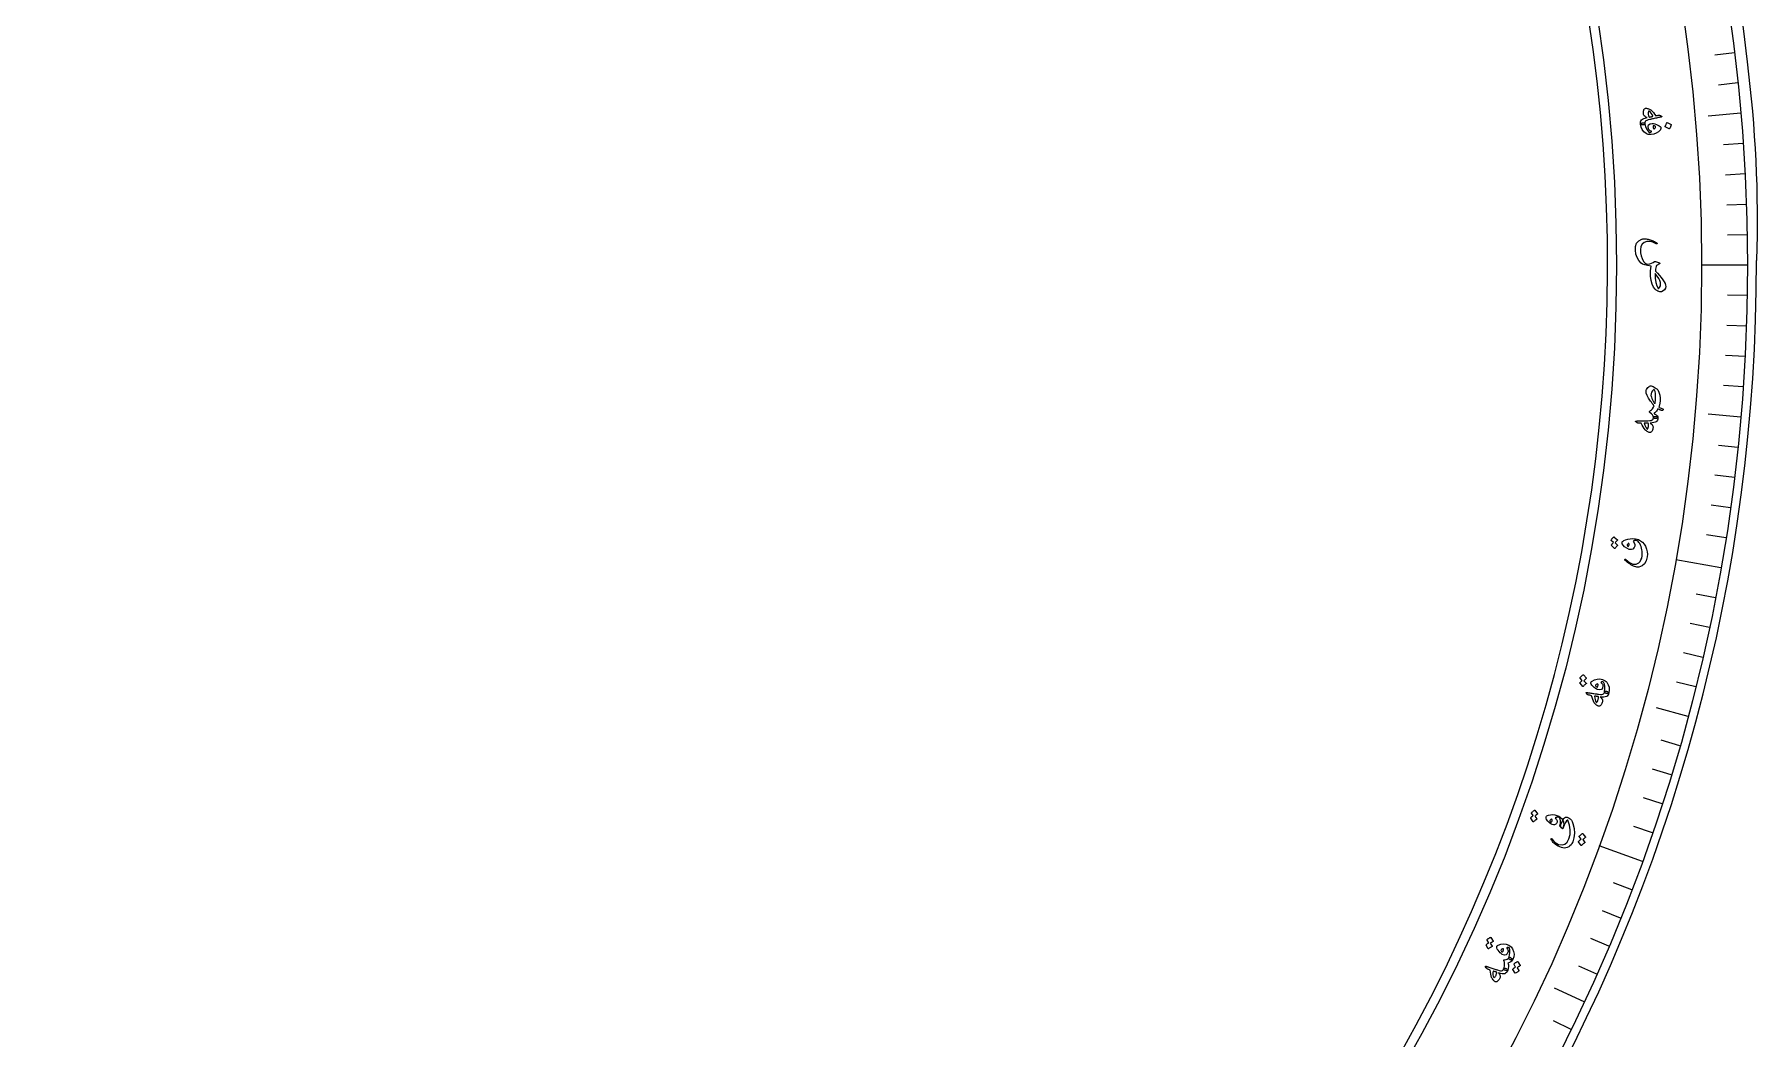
# Model space of a CAD drawing. Header units: millimetres. Extents: x -60 to 60, y -60 to 79.
# Drawn here: x 1 to 60, y -26.5 to 7.9 of the extents above; entities that cross this region are included whole.
import ezdxf

# ---------------------------------------------------------------- set-up
doc = ezdxf.new("R2010")
doc.units = ezdxf.units.MM
for name, color, linetype in [('CUT_INNER', 6, 'Continuous'), ('CUT_OUTER', 1, 'Continuous'), ('ENGRAVE', 7, 'Continuous'), ('ENGRAVE_FINE', 8, 'Continuous'), ('TEXT', 5, 'Continuous')]:
    doc.layers.add(name, color=color, linetype=linetype)

msp = doc.modelspace()

# ---------------------------------------------------------------- linework, layer by layer
at = {"layer": 'CUT_INNER'}
msp.add_arc((0.0002, -0.0002), 54.8999, 92.296788, 23.906489, dxfattribs=at)
at = {"layer": 'CUT_OUTER'}
msp.add_lwpolyline([(60.0202, 0.1705), (60.0173, 0.1684), (59.9995, 0.1565)], dxfattribs=at)
for centre, radius, start, end in [((20.1177, 2.7478), 39.7995, 6.083477, 14.914468), ((16.5353, 1.4823), 43.5047, 358.272065, 7.240819), ((-0.0001, -0.0001), 59.9999, 178.596765, 0.149578)]:
    msp.add_arc(centre, radius, start, end, dxfattribs=at)
at = {"layer": 'ENGRAVE'}
for points in [[(59.4668, 5.2027), (58.3491, 5.1049)], [(59.694, 0), (58.1232, 0)], [(59.4668, -5.2027), (58.3491, -5.1049)], [(58.7871, -10.3658), (57.2402, -10.093)], [(57.66, -15.4499), (56.5762, -15.1595)], [(56.094, -20.4166), (54.6179, -19.8793)], [(54.1011, -25.2278), (53.0843, -24.7536)]]:
    msp.add_lwpolyline(points, dxfattribs=at)
for radius in [59.694, 58.1232, 55.206]:
    msp.add_circle((0, 0), radius, dxfattribs=at)
at = {"layer": 'ENGRAVE_FINE'}
for points in [[(59.249, 7.2749), (58.5809, 7.1928)], [(59.367, 6.2397), (58.6975, 6.1694)], [(59.5486, 4.164), (58.877, 4.1171)], [(59.6122, 3.1241), (58.9399, 3.0889)], [(59.6576, 2.0833), (58.9848, 2.0598)], [(59.6849, 1.0418), (59.0118, 1.0301)], [(59.6849, -1.0418), (59.0118, -1.0301)], [(59.6576, -2.0833), (58.9848, -2.0598)], [(59.6122, -3.1241), (58.9399, -3.0889)], [(59.5486, -4.164), (58.877, -4.1171)], [(59.367, -6.2397), (58.6975, -6.1694)], [(59.249, -7.2749), (58.5809, -7.1928)], [(59.1131, -8.3078), (58.4464, -8.2141)], [(58.9591, -9.3382), (58.2942, -9.2329)], [(58.5973, -11.3902), (57.9364, -11.2617)], [(58.3895, -12.4111), (57.7311, -12.2711)], [(58.164, -13.4282), (57.5081, -13.2768)], [(57.9208, -14.4413), (57.2676, -14.2784)], [(57.3816, -16.4539), (56.7344, -16.2683)], [(57.0857, -17.4528), (56.4419, -17.256)], [(56.7724, -18.4465), (56.1321, -18.2384)], [(56.4418, -19.4345), (55.8053, -19.2153)], [(55.7291, -21.3924), (55.1007, -21.1512)], [(55.3473, -22.3618), (54.7231, -22.1096)], [(54.9486, -23.3243), (54.3289, -23.0613)], [(54.5332, -24.2797), (53.9182, -24.0059)], [(53.6526, -26.1681), (53.0475, -25.873)]]:
    msp.add_lwpolyline(points, dxfattribs=at)
at = {"layer": 'TEXT'}
for points in [[(56.748, 5.1023), (56.7594, 5.0933), (56.7613, 5.0856), (56.7539, 5.0792), (56.7371, 5.0741), (56.7268, 5.0721), (56.7127, 5.069), (56.6946, 5.0649), (56.6726, 5.0599), (56.6465, 5.054), (56.6161, 5.0472), (56.5813, 5.0397), (56.5421, 5.0313), (56.5036, 5.0231), (56.4691, 5.0158), (56.4387, 5.0093), (56.4123, 5.0038), (56.39, 4.9991), (56.372, 4.9953), (56.3582, 4.9925), (56.3486, 4.9905), (56.2885, 4.9766), (56.2422, 4.9601), (56.2099, 4.941), (56.1915, 4.9195), (56.1849, 4.9048), (56.1812, 4.8875), (56.1805, 4.8675), (56.1828, 4.8448), (56.1818, 4.8312), (56.1761, 4.8203), (56.1657, 4.8122), (56.1507, 4.8068), (56.1323, 4.8038), (56.1136, 4.8028), (56.0944, 4.8039), (56.0749, 4.807), (56.0581, 4.8117), (56.0454, 4.8175), (56.0368, 4.8242), (56.0323, 4.8318), (56.029, 4.8754), (56.0336, 4.9136), (56.0463, 4.9465), (56.0671, 4.974), (56.0989, 4.9984), (56.1417, 5.0201), (56.1955, 5.0389), (56.2603, 5.0551), (56.2182, 5.075), (56.1846, 5.0962), (56.1595, 5.1185), (56.1429, 5.1419), (56.1359, 5.1616), (56.1318, 5.185), (56.1304, 5.2123), (56.1318, 5.2434), (56.1361, 5.2764), (56.1421, 5.3044), (56.1498, 5.3273), (56.1593, 5.3451), (56.1717, 5.36), (56.1852, 5.3703), (56.1997, 5.3761), (56.2152, 5.3774), (56.235, 5.3754), (56.2572, 5.3709), (56.2816, 5.3638), (56.3085, 5.3543), (56.3355, 5.3434), (56.3572, 5.3336), (56.3735, 5.325), (56.3844, 5.3176), (56.4301, 5.275), (56.4737, 5.228), (56.5151, 5.1764), (56.5543, 5.1204), (56.5862, 5.1255), (56.6137, 5.1296), (56.6369, 5.1326), (56.6558, 5.1347), (56.6718, 5.1352), (56.6862, 5.1336), (56.6992, 5.13), (56.7107, 5.1244)], [(56.7325, 4.6972), (56.7318, 4.6855), (56.7278, 4.6723), (56.7206, 4.6575), (56.7102, 4.6412), (56.6459, 4.5698), (56.5711, 4.5179), (56.486, 4.4852), (56.3905, 4.4719), (56.3401, 4.473), (56.2947, 4.4798), (56.2544, 4.4923), (56.2191, 4.5103), (56.1441, 4.5719), (56.088, 4.646), (56.0508, 4.7326), (56.0323, 4.8318), (56.0339, 4.8421), (56.0403, 4.8514), (56.0517, 4.8596), (56.0681, 4.8668), (56.0772, 4.8697), (56.0866, 4.8719), (56.0962, 4.8735), (56.1061, 4.8743), (56.116, 4.8745), (56.1255, 4.8745), (56.1346, 4.8741), (56.1433, 4.8733), (56.1585, 4.8701), (56.1702, 4.8643), (56.1783, 4.8559), (56.1828, 4.8448), (56.2043, 4.7482), (56.2359, 4.6654), (56.2775, 4.5963), (56.3294, 4.541), (56.3527, 4.5458), (56.3711, 4.5507), (56.3847, 4.5559), (56.3934, 4.5614), (56.4008, 4.5676), (56.4055, 4.5733), (56.4075, 4.5783), (56.4068, 4.5827), (56.4055, 4.5856), (56.4039, 4.5879), (56.4018, 4.5895), (56.3995, 4.5905), (56.3651, 4.6039), (56.338, 4.6217), (56.3181, 4.6438), (56.3053, 4.6703), (56.2925, 4.7492), (56.3095, 4.8057), (56.3564, 4.8397), (56.4332, 4.8512), (56.4781, 4.8483), (56.5252, 4.8389), (56.5746, 4.8228), (56.6262, 4.8001), (56.671, 4.7753), (56.7037, 4.7499), (56.7242, 4.7239), (56.7325, 4.6972)], [(56.4534, 5.0994), (56.4271, 5.1583), (56.3968, 5.2074), (56.3625, 5.2468), (56.3242, 5.2765), (56.3192, 5.2783), (56.3149, 5.2778), (56.3111, 5.275), (56.308, 5.27), (56.3022, 5.2518), (56.2982, 5.2324), (56.2962, 5.2117), (56.2961, 5.1896), (56.2979, 5.1663), (56.3015, 5.1417), (56.3071, 5.1158), (56.3146, 5.0886), (56.3163, 5.0844), (56.3191, 5.0801), (56.323, 5.0757), (56.3279, 5.0712), (56.3415, 5.0735), (56.3557, 5.0761), (56.3705, 5.079), (56.3859, 5.0824), (56.4019, 5.0861), (56.4185, 5.0902), (56.4357, 5.0946), (56.4534, 5.0994)], [(56.5473, 4.7377), (56.5412, 4.7539), (56.5276, 4.766), (56.5066, 4.7738), (56.4782, 4.7774), (56.4739, 4.777), (56.4707, 4.7764), (56.4689, 4.7757), (56.4683, 4.7749), (56.4657, 4.7577), (56.4649, 4.7405), (56.4661, 4.7232), (56.4691, 4.7058), (56.4736, 4.6907), (56.4794, 4.6784), (56.4864, 4.6689), (56.4946, 4.6624), (56.5199, 4.6834), (56.5371, 4.703), (56.5462, 4.7211), (56.5473, 4.7377)], [(57.0778, 4.8162), (57.0801, 4.8143), (57.0816, 4.8114), (57.0824, 4.8076), (57.0823, 4.803), (57.0719, 4.7689), (57.0584, 4.7366), (57.0418, 4.7059), (57.0221, 4.6769), (57.019, 4.674), (57.0157, 4.6726), (57.0123, 4.6726), (57.0088, 4.6741), (56.8752, 4.743), (56.8719, 4.7457), (56.8708, 4.7495), (56.872, 4.7542), (56.8754, 4.7601), (56.8784, 4.7651), (56.8828, 4.773), (56.8886, 4.7838), (56.8959, 4.7975), (56.9046, 4.8142), (56.9146, 4.8343), (56.9261, 4.8578), (56.939, 4.8845), (56.9412, 4.8881), (56.9436, 4.89), (56.9461, 4.8902), (56.9487, 4.8887)], [(56.8951, -0.731), (56.8857, -0.7898), (56.8575, -0.8394), (56.8105, -0.8798), (56.7448, -0.911), (56.7198, -0.9142), (56.6919, -0.911), (56.6612, -0.9015), (56.6277, -0.8856), (56.5955, -0.8674), (56.5687, -0.8511), (56.5473, -0.8365), (56.5313, -0.8237), (56.4719, -0.7495), (56.4262, -0.6497), (56.3939, -0.5242), (56.375, -0.373), (56.3711, -0.2822), (56.3733, -0.1953), (56.3818, -0.1124), (56.3963, -0.0335), (56.2733, -0.0148), (56.1744, 0.0092), (56.0996, 0.0385), (56.0489, 0.0732), (55.9706, 0.164), (55.912, 0.2671), (55.873, 0.3826), (55.8537, 0.5105), (55.8587, 0.6453), (55.8967, 0.7535), (55.9678, 0.8351), (56.0721, 0.8902), (56.0884, 0.8951), (56.1053, 0.8991), (56.1231, 0.9023), (56.1415, 0.9046), (56.1607, 0.906), (56.1803, 0.9061), (56.2005, 0.905), (56.2213, 0.9026), (56.258, 0.8973), (56.2943, 0.8904), (56.33, 0.8818), (56.3653, 0.8714), (56.3999, 0.8595), (56.4338, 0.8461), (56.467, 0.8312), (56.4995, 0.8148), (56.5128, 0.8075), (56.5253, 0.8003), (56.5373, 0.7932), (56.5486, 0.7862), (56.5593, 0.7793), (56.5694, 0.7728), (56.5788, 0.7666), (56.5876, 0.7607), (56.5925, 0.7564), (56.5956, 0.752), (56.5969, 0.7473), (56.5962, 0.7423), (56.5943, 0.737), (56.5917, 0.733), (56.5885, 0.7303), (56.5846, 0.7287), (56.5802, 0.7283), (56.5754, 0.7286), (56.5701, 0.7298), (56.5644, 0.7318), (56.5457, 0.7439), (56.5251, 0.7552), (56.5026, 0.7659), (56.4783, 0.776), (56.416, 0.7969), (56.3574, 0.8094), (56.3025, 0.8137), (56.2512, 0.8096), (56.1543, 0.777), (56.0842, 0.7194), (56.0411, 0.6366), (56.0247, 0.5287), (56.0305, 0.4246), (56.051, 0.3235), (56.0862, 0.2253), (56.1361, 0.1299), (56.1568, 0.1011), (56.1819, 0.0763), (56.2114, 0.0554), (56.2453, 0.0384), (56.25, 0.0364), (56.2558, 0.0355), (56.2626, 0.0356), (56.2705, 0.0367), (56.3456, 0.0515), (56.4114, 0.0707), (56.468, 0.0944), (56.5153, 0.1224), (56.524, 0.128), (56.5317, 0.1313), (56.5383, 0.1322), (56.5439, 0.1309), (56.6816, 0.079), (56.6919, 0.0716), (56.6963, 0.0643), (56.6945, 0.0573), (56.6866, 0.0505), (56.5809, -0.0118), (56.5652, -0.045), (56.5532, -0.0877), (56.5449, -0.1398), (56.5403, -0.2013), (56.6112, -0.2748), (56.6768, -0.3485), (56.737, -0.4227), (56.7919, -0.4971), (56.8375, -0.5684), (56.8698, -0.6311), (56.889, -0.6854), (56.8951, -0.731)], [(56.6456, -0.8102), (56.6855, -0.7592), (56.7099, -0.7055), (56.7188, -0.6494), (56.7121, -0.5907), (56.6904, -0.527), (56.6542, -0.4539), (56.6035, -0.3716), (56.5383, -0.2802), (56.5367, -0.4459), (56.5539, -0.5895), (56.5902, -0.7109), (56.6456, -0.8102)], [(56.2214, -4.3082), (56.2269, -4.2826), (56.2394, -4.2542), (56.2591, -4.223), (56.286, -4.1889), (56.3153, -4.1594), (56.3443, -4.1403), (56.3729, -4.1317), (56.4011, -4.1335), (56.4291, -4.1427), (56.46, -4.1564), (56.494, -4.1745), (56.5311, -4.197), (56.5648, -4.2199), (56.5906, -4.239), (56.6085, -4.2544), (56.6185, -4.266), (56.6612, -4.3523), (56.6889, -4.4498), (56.7014, -4.5585), (56.6987, -4.6783), (56.6963, -4.7026), (56.693, -4.7266), (56.6889, -4.7503), (56.684, -4.7737), (56.6784, -4.7967), (56.6721, -4.8193), (56.6653, -4.8413), (56.6579, -4.8629), (56.6727, -4.8721), (56.6998, -4.8847), (56.7393, -4.9007), (56.7911, -4.9202), (56.8011, -4.9251), (56.8064, -4.9326), (56.8071, -4.9426), (56.8032, -4.9552), (56.7962, -4.9656), (56.7873, -4.9725), (56.7767, -4.9758), (56.7643, -4.9756), (56.7492, -4.9714), (56.7335, -4.9665), (56.7173, -4.961), (56.7005, -4.9547), (56.6832, -4.9477), (56.6656, -4.9398), (56.6476, -4.931), (56.6293, -4.9214), (56.6058, -4.961), (56.5798, -4.9958), (56.5512, -5.0256), (56.5202, -5.0505), (56.5099, -5.0577), (56.5025, -5.0646), (56.4978, -5.071), (56.4959, -5.0771), (56.4969, -5.0822), (56.5008, -5.0877), (56.5077, -5.0933), (56.5175, -5.0993), (56.5664, -5.1287), (56.6005, -5.1593), (56.6197, -5.1911), (56.624, -5.2241), (56.6225, -5.2283), (56.6186, -5.2325), (56.6125, -5.2367), (56.604, -5.2409), (56.5733, -5.2492), (56.5472, -5.253), (56.5258, -5.2524), (56.509, -5.2473), (56.4947, -5.2388), (56.4841, -5.2298), (56.477, -5.2203), (56.4737, -5.2102), (56.4619, -5.167), (56.4388, -5.1264), (56.4042, -5.0883), (56.3582, -5.0529), (56.3493, -5.0455), (56.3432, -5.0368), (56.34, -5.0269), (56.3396, -5.0158), (56.3423, -5.0041), (56.3479, -4.9938), (56.3566, -4.9851), (56.3683, -4.9779), (56.4099, -4.9502), (56.4464, -4.9131), (56.4778, -4.8667), (56.504, -4.8109), (56.4682, -4.7711), (56.4349, -4.7325), (56.4039, -4.6949), (56.3754, -4.6584), (56.305, -4.5539), (56.2558, -4.4608), (56.228, -4.3789), (56.2214, -4.3082)], [(56.4814, -4.254), (56.4402, -4.3004), (56.4109, -4.3505), (56.3935, -4.4045), (56.3879, -4.4624), (56.3917, -4.4892), (56.402, -4.5225), (56.4187, -4.5621), (56.4418, -4.6083), (56.4546, -4.632), (56.4667, -4.6537), (56.4781, -4.6735), (56.4888, -4.6914), (56.499, -4.7073), (56.5086, -4.7213), (56.5178, -4.7334), (56.5266, -4.7435), (56.5364, -4.6905), (56.5425, -4.6275), (56.545, -4.5544), (56.5437, -4.4714), (56.5385, -4.3913), (56.5291, -4.3289), (56.5156, -4.2841), (56.498, -4.2569), (56.4941, -4.2527), (56.49, -4.2509), (56.4858, -4.2513), (56.4814, -4.254)], [(55.8713, -5.3604), (55.8618, -5.3497), (55.8613, -5.3419), (55.8697, -5.337), (55.8872, -5.3351), (55.8976, -5.335), (55.9121, -5.3346), (55.9306, -5.3339), (55.9531, -5.3331), (55.9799, -5.332), (56.0111, -5.331), (56.0467, -5.33), (56.0867, -5.329), (56.126, -5.328), (56.1613, -5.327), (56.1924, -5.3263), (56.2193, -5.3256), (56.2421, -5.3251), (56.2605, -5.3247), (56.2746, -5.3244), (56.2844, -5.3242), (56.346, -5.3214), (56.3945, -5.3135), (56.4298, -5.3006), (56.4518, -5.2826), (56.4609, -5.2693), (56.4676, -5.2528), (56.4719, -5.2331), (56.4737, -5.2102), (56.4771, -5.1969), (56.4846, -5.1872), (56.4963, -5.1809), (56.512, -5.1783), (56.5306, -5.1785), (56.5492, -5.1808), (56.5679, -5.1853), (56.5866, -5.1919), (56.6023, -5.1996), (56.6138, -5.2075), (56.621, -5.2157), (56.624, -5.2241), (56.6195, -5.2681), (56.6081, -5.3052), (56.5896, -5.3356), (56.5642, -5.3591), (56.5285, -5.3775), (56.4824, -5.3911), (56.426, -5.3999), (56.3594, -5.4038), (56.3971, -5.4313), (56.4262, -5.4584), (56.4467, -5.4851), (56.4585, -5.5114), (56.4617, -5.5321), (56.4613, -5.5561), (56.4575, -5.5833), (56.4501, -5.6138), (56.4396, -5.6456), (56.4283, -5.6721), (56.4163, -5.6932), (56.4035, -5.7089), (56.3885, -5.7211), (56.3732, -5.7286), (56.3579, -5.7315), (56.3424, -5.7297), (56.3233, -5.7239), (56.3025, -5.7151), (56.2799, -5.7034), (56.2554, -5.6888), (56.231, -5.6729), (56.2116, -5.6591), (56.1973, -5.6476), (56.188, -5.6382), (56.1513, -5.5878), (56.1175, -5.5336), (56.0865, -5.4755), (56.0584, -5.4136), (56.0261, -5.4127), (55.9983, -5.4116), (55.9749, -5.4103), (55.956, -5.4087), (55.9402, -5.4063), (55.9263, -5.4021), (55.9142, -5.3962), (55.904, -5.3886)], [(56.1614, -5.4118), (56.1763, -5.4742), (56.1968, -5.528), (56.2231, -5.5731), (56.255, -5.6095), (56.2595, -5.6122), (56.2639, -5.6125), (56.2681, -5.6105), (56.2721, -5.6062), (56.2813, -5.5895), (56.2889, -5.5712), (56.2948, -5.5512), (56.2991, -5.5296), (56.3018, -5.5063), (56.3028, -5.4815), (56.3021, -5.4549), (56.2998, -5.4268), (56.2989, -5.4224), (56.2969, -5.4177), (56.2939, -5.4126), (56.2899, -5.4073), (56.2762, -5.407), (56.2617, -5.4069), (56.2466, -5.4071), (56.2309, -5.4075), (56.2145, -5.4082), (56.1974, -5.4091), (56.1797, -5.4103), (56.1614, -5.4118)], [(55.026, -9.4259), (55.0243, -9.4235), (55.0235, -9.4204), (55.0237, -9.4167), (55.0249, -9.4122), (55.0338, -9.3972), (55.0431, -9.3828), (55.0531, -9.369), (55.0635, -9.3558), (55.0746, -9.3431), (55.0864, -9.3309), (55.0991, -9.3191), (55.1125, -9.3077), (55.1163, -9.3058), (55.1201, -9.3053), (55.1239, -9.3062), (55.1276, -9.3086), (55.24, -9.4085), (55.2413, -9.411), (55.2408, -9.4142), (55.2384, -9.4181), (55.2342, -9.4227), (55.2306, -9.4258), (55.2254, -9.4309), (55.2187, -9.4381), (55.2104, -9.4473), (55.2006, -9.4587), (55.1889, -9.4723), (55.1755, -9.4881), (55.1603, -9.5062), (55.2471, -9.5853), (55.2496, -9.5887), (55.2497, -9.5925), (55.2474, -9.5967), (55.2426, -9.6014), (55.2385, -9.6054), (55.2323, -9.6118), (55.2239, -9.6206), (55.2135, -9.6318), (55.2009, -9.6455), (55.1861, -9.662), (55.1691, -9.6813), (55.1498, -9.7033), (55.1469, -9.7054), (55.1442, -9.7061), (55.1418, -9.7054), (55.1396, -9.7032), (55.033, -9.602), (55.0313, -9.5996), (55.0306, -9.5965), (55.0308, -9.5927), (55.032, -9.5883), (55.0389, -9.5754), (55.0464, -9.5631), (55.0546, -9.5512), (55.0634, -9.5399), (55.0728, -9.5291), (55.0826, -9.5189), (55.0928, -9.5091), (55.1035, -9.4997)], [(55.3981, -9.4896), (55.4038, -9.4747), (55.4156, -9.4596), (55.4337, -9.4443), (55.4579, -9.4287), (55.5212, -9.399), (55.5941, -9.3781), (55.6766, -9.3659), (55.7686, -9.3624), (55.8162, -9.3649), (55.8637, -9.3715), (55.9111, -9.3825), (55.9584, -9.3977), (56.0331, -9.4352), (56.0976, -9.4853), (56.1519, -9.5478), (56.1959, -9.6228), (56.2335, -9.7183), (56.2567, -9.8107), (56.2656, -9.9002), (56.2603, -9.9865), (56.2258, -10.1243), (56.1672, -10.2289), (56.0847, -10.3001), (55.9784, -10.3379), (55.9441, -10.3403), (55.908, -10.3377), (55.87, -10.3301), (55.8303, -10.3174), (55.7872, -10.3009), (55.7446, -10.281), (55.7025, -10.2579), (55.661, -10.2314), (55.6198, -10.202), (55.5791, -10.1699), (55.5387, -10.1352), (55.4986, -10.0978), (55.4945, -10.0927), (55.4923, -10.0877), (55.4921, -10.0829), (55.4937, -10.0782), (55.4965, -10.0733), (55.4995, -10.0695), (55.5028, -10.0667), (55.5062, -10.0651), (55.511, -10.0643), (55.516, -10.0652), (55.5214, -10.0679), (55.5271, -10.0723), (55.595, -10.1347), (55.6585, -10.1823), (55.7176, -10.2152), (55.7724, -10.2331), (55.8256, -10.2384), (55.8766, -10.2325), (55.9253, -10.2155), (55.9718, -10.1873), (56.0138, -10.1469), (56.047, -10.0945), (56.0715, -10.0302), (56.0871, -9.954), (56.0918, -9.9012), (56.0921, -9.8483), (56.0882, -9.7954), (56.0799, -9.7426), (56.0672, -9.6899), (56.05, -9.6374), (56.0282, -9.5852), (56.0018, -9.5332), (55.976, -9.4918), (55.9491, -9.4601), (55.9213, -9.4382), (55.8924, -9.4258), (55.8633, -9.4217), (55.8348, -9.4242), (55.8069, -9.4334), (55.7795, -9.4493), (55.8149, -9.5078), (55.8322, -9.5644), (55.8316, -9.619), (55.8129, -9.6715), (55.7718, -9.7208), (55.7166, -9.7408), (55.6473, -9.7315), (55.5639, -9.6929), (55.4852, -9.6403), (55.4313, -9.5889), (55.4023, -9.5387), (55.3981, -9.4896)], [(55.6261, -9.5202), (55.6059, -9.5341), (55.5907, -9.5481), (55.5807, -9.562), (55.5757, -9.576), (55.5757, -9.5887), (55.5802, -9.6019), (55.589, -9.6156), (55.6022, -9.6299), (55.6145, -9.6202), (55.6245, -9.6087), (55.6324, -9.5953), (55.638, -9.58), (55.6398, -9.5652), (55.6384, -9.5503), (55.6339, -9.5353), (55.6261, -9.5202)], [(53.9664, -14.1364), (53.9649, -14.1338), (53.9644, -14.1307), (53.965, -14.127), (53.9665, -14.1227), (53.9766, -14.1085), (53.9872, -14.095), (53.9983, -14.0821), (54.0098, -14.0698), (54.022, -14.0582), (54.0348, -14.047), (54.0484, -14.0364), (54.0628, -14.0263), (54.0668, -14.0246), (54.0706, -14.0244), (54.0743, -14.0257), (54.0778, -14.0284), (54.1812, -14.1376), (54.1822, -14.1402), (54.1814, -14.1433), (54.1787, -14.147), (54.1741, -14.1513), (54.1702, -14.154), (54.1646, -14.1587), (54.1573, -14.1652), (54.1483, -14.1737), (54.1375, -14.1842), (54.1247, -14.1967), (54.11, -14.2113), (54.0933, -14.2279), (54.173, -14.3142), (54.1752, -14.3178), (54.1749, -14.3216), (54.1722, -14.3256), (54.1671, -14.3299), (54.1627, -14.3335), (54.1559, -14.3394), (54.1468, -14.3474), (54.1355, -14.3576), (54.1217, -14.3702), (54.1055, -14.3853), (54.0869, -14.403), (54.0659, -14.4233), (54.0628, -14.4252), (54.06, -14.4256), (54.0577, -14.4247), (54.0557, -14.4223), (53.9582, -14.3123), (53.9567, -14.3098), (53.9563, -14.3066), (53.9568, -14.3029), (53.9584, -14.2986), (53.9663, -14.2864), (53.9749, -14.2747), (53.9841, -14.2637), (53.9938, -14.2532), (54.0041, -14.2432), (54.0148, -14.2338), (54.0258, -14.225), (54.0373, -14.2166)], [(54.1803, -14.6572), (54.1727, -14.645), (54.1735, -14.6373), (54.1827, -14.6339), (54.2002, -14.635), (54.2105, -14.6366), (54.2248, -14.6386), (54.2432, -14.6411), (54.2655, -14.644), (54.2921, -14.6475), (54.323, -14.6517), (54.3582, -14.6567), (54.3979, -14.6624), (54.4368, -14.668), (54.4717, -14.673), (54.5025, -14.6774), (54.5292, -14.6813), (54.5517, -14.6846), (54.57, -14.6873), (54.5839, -14.6894), (54.5936, -14.6908), (54.6548, -14.6984), (54.7039, -14.6988), (54.7408, -14.6919), (54.7656, -14.6779), (54.7768, -14.6663), (54.7862, -14.6512), (54.7937, -14.6325), (54.7993, -14.6102), (54.8049, -14.5977), (54.814, -14.5893), (54.8265, -14.5852), (54.8424, -14.5852), (54.8607, -14.5885), (54.8787, -14.5939), (54.8964, -14.6015), (54.9137, -14.6111), (54.9279, -14.6213), (54.9379, -14.6311), (54.9437, -14.6403), (54.9452, -14.6492), (54.9334, -14.6917), (54.9159, -14.7264), (54.8926, -14.7533), (54.8636, -14.7722), (54.8252, -14.7844), (54.7775, -14.79), (54.7205, -14.7892), (54.6541, -14.7819), (54.6867, -14.8153), (54.7109, -14.8469), (54.7266, -14.8767), (54.7339, -14.9046), (54.7335, -14.9256), (54.7291, -14.9491), (54.7208, -14.9753), (54.7084, -15.0041), (54.6927, -15.0337), (54.6771, -15.0579), (54.6617, -15.0767), (54.6465, -15.09), (54.6296, -15.0996), (54.6133, -15.1044), (54.5977, -15.1047), (54.5827, -15.1003), (54.5649, -15.0914), (54.5459, -15.0793), (54.5255, -15.0639), (54.5039, -15.0454), (54.4824, -15.0256), (54.4657, -15.0088), (54.4535, -14.995), (54.4459, -14.9842), (54.4181, -14.9284), (54.3939, -14.8693), (54.3731, -14.8068), (54.3558, -14.741), (54.3241, -14.7347), (54.2969, -14.729), (54.2741, -14.7238), (54.2557, -14.7191), (54.2405, -14.714), (54.2275, -14.7076), (54.2166, -14.6997), (54.2078, -14.6906)], [(54.3311, -14.287), (54.3356, -14.2764), (54.3437, -14.2654), (54.3554, -14.254), (54.3706, -14.2422), (54.4547, -14.1968), (54.5423, -14.1727), (54.6334, -14.1699), (54.728, -14.1884), (54.7752, -14.206), (54.8159, -14.2273), (54.8499, -14.2523), (54.8773, -14.281), (54.9277, -14.3643), (54.9558, -14.4535), (54.9617, -14.5485), (54.9452, -14.6492), (54.9402, -14.6584), (54.931, -14.665), (54.9175, -14.6689), (54.8997, -14.6702), (54.8901, -14.6698), (54.8805, -14.6688), (54.8709, -14.6669), (54.8613, -14.6643), (54.8519, -14.6612), (54.843, -14.6579), (54.8346, -14.6544), (54.8267, -14.6507), (54.8135, -14.6425), (54.8045, -14.633), (54.7998, -14.6222), (54.7993, -14.6102), (54.8118, -14.5115), (54.8099, -14.4225), (54.7937, -14.3433), (54.763, -14.2739), (54.7395, -14.2706), (54.7204, -14.2693), (54.7059, -14.2697), (54.6959, -14.272), (54.6868, -14.2754), (54.6805, -14.2792), (54.677, -14.2833), (54.6762, -14.2876), (54.6764, -14.2908), (54.6772, -14.2935), (54.6786, -14.2957), (54.6806, -14.2974), (54.7085, -14.3214), (54.7282, -14.3472), (54.7397, -14.3747), (54.7428, -14.404), (54.7284, -14.4828), (54.6934, -14.5303), (54.6377, -14.5465), (54.5616, -14.5313), (54.5203, -14.5134), (54.4792, -14.4885), (54.4381, -14.4569), (54.3971, -14.4183), (54.3632, -14.3802), (54.3408, -14.3456), (54.3302, -14.3146), (54.3311, -14.287)], [(54.4576, -14.7565), (54.4618, -14.8206), (54.4731, -14.877), (54.4914, -14.9259), (54.5167, -14.9672), (54.5208, -14.9706), (54.525, -14.9717), (54.5295, -14.9704), (54.5342, -14.9668), (54.5461, -14.9519), (54.5566, -14.9351), (54.5658, -14.9164), (54.5736, -14.8958), (54.5802, -14.8733), (54.5853, -14.849), (54.5891, -14.8227), (54.5916, -14.7946), (54.5914, -14.7901), (54.5903, -14.7851), (54.5882, -14.7796), (54.5851, -14.7737), (54.5716, -14.7711), (54.5574, -14.7686), (54.5425, -14.7662), (54.5269, -14.764), (54.5106, -14.7619), (54.4936, -14.76), (54.476, -14.7582), (54.4576, -14.7565)], [(54.4923, -14.3865), (54.4926, -14.4038), (54.5014, -14.4196), (54.5185, -14.434), (54.544, -14.4469), (54.5483, -14.4479), (54.5515, -14.4484), (54.5534, -14.4484), (54.5542, -14.4479), (54.5625, -14.4326), (54.569, -14.4167), (54.5737, -14.4001), (54.5766, -14.3828), (54.5774, -14.3671), (54.576, -14.3536), (54.5726, -14.3424), (54.567, -14.3335), (54.5362, -14.3448), (54.5134, -14.3575), (54.4988, -14.3713), (54.4923, -14.3865)], [(52.2928, -18.7637), (52.2915, -18.7611), (52.2913, -18.7579), (52.2922, -18.7543), (52.2941, -18.7502), (52.3054, -18.737), (52.3171, -18.7245), (52.3292, -18.7127), (52.3418, -18.7016), (52.3549, -18.6911), (52.3687, -18.6812), (52.3831, -18.6718), (52.3983, -18.6631), (52.4024, -18.6618), (52.4063, -18.662), (52.4098, -18.6635), (52.4131, -18.6666), (52.5065, -18.7842), (52.5074, -18.7868), (52.5063, -18.7898), (52.5033, -18.7932), (52.4983, -18.7971), (52.4942, -18.7994), (52.4882, -18.8035), (52.4804, -18.8094), (52.4707, -18.817), (52.459, -18.8264), (52.4452, -18.8377), (52.4293, -18.8509), (52.4112, -18.8659), (52.483, -18.9586), (52.4849, -18.9624), (52.4843, -18.9662), (52.4813, -18.9699), (52.4758, -18.9736), (52.4711, -18.9769), (52.4638, -18.9821), (52.4541, -18.9892), (52.4419, -18.9983), (52.4271, -19.0096), (52.4097, -19.0232), (52.3896, -19.0391), (52.3669, -19.0574), (52.3637, -19.0589), (52.3609, -19.0591), (52.3586, -19.058), (52.3569, -19.0555), (52.2694, -18.9376), (52.2681, -18.9349), (52.2679, -18.9318), (52.2688, -18.9282), (52.2707, -18.924), (52.2797, -18.9126), (52.2892, -18.9018), (52.2993, -18.8916), (52.3099, -18.8821), (52.321, -18.8732), (52.3325, -18.8648), (52.3443, -18.857), (52.3564, -18.8497)], [(52.8778, -18.8321), (52.9509, -18.8173), (53.0235, -18.8144), (53.0956, -18.8235), (53.1672, -18.8445), (53.1829, -18.8504), (53.1981, -18.8566), (53.213, -18.8633), (53.2275, -18.8704), (53.2416, -18.8778), (53.255, -18.8857), (53.2679, -18.8939), (53.2803, -18.9024), (53.3545, -18.9741), (53.3944, -19.0621), (53.3999, -19.1662), (53.3709, -19.2865), (53.3676, -19.2921), (53.3631, -19.2945), (53.3572, -19.2937), (53.3501, -19.2898), (53.3338, -19.2771), (53.3162, -19.2614), (53.2972, -19.2425), (53.277, -19.2204), (53.2737, -19.2161), (53.2718, -19.2114), (53.2711, -19.2062), (53.2716, -19.2006), (53.2855, -19.1077), (53.2868, -19.0303), (53.2755, -18.9686), (53.2517, -18.9225), (53.2394, -18.9113), (53.223, -18.9043), (53.2027, -18.9018), (53.1783, -18.9036), (53.166, -18.9054), (53.1548, -18.9076), (53.145, -18.9104), (53.1365, -18.9136), (53.1289, -18.9171), (53.1221, -18.9209), (53.1159, -18.9249), (53.1105, -18.9291), (53.1347, -18.9567), (53.1529, -18.9825), (53.165, -19.0066), (53.171, -19.029), (53.1714, -19.0773), (53.1574, -19.1154), (53.129, -19.1431), (53.0863, -19.1605), (53.0446, -19.1643), (53.0016, -19.1553), (52.9575, -19.1337), (52.9121, -19.0994), (52.851, -19.0391), (52.8113, -18.9843), (52.793, -18.935), (52.7961, -18.8913), (52.8059, -18.8727), (52.8228, -18.8566), (52.8467, -18.8431), (52.8778, -18.8321)], [(52.9266, -19.0195), (52.9251, -19.0292), (52.9269, -19.0409), (52.932, -19.0547), (52.9403, -19.0706), (52.9457, -19.0758), (52.9525, -19.0776), (52.9608, -19.076), (52.9706, -19.0708), (52.9913, -19.0523), (53.0023, -19.0298), (53.0035, -19.0034), (52.995, -18.9731), (52.9927, -18.9696), (52.9898, -18.9677), (52.9863, -18.9673), (52.9823, -18.9686), (52.9611, -18.982), (52.9448, -18.995), (52.9333, -19.0075), (52.9266, -19.0195)], [(53.2843, -19.2249), (53.2906, -19.201), (53.2976, -19.1769), (53.3053, -19.1527), (53.3137, -19.1283), (53.3229, -19.1038), (53.333, -19.0794), (53.3439, -19.0551), (53.3557, -19.0308), (53.3798, -18.9865), (53.4051, -18.9507), (53.4315, -18.9236), (53.4591, -18.9051), (53.4754, -18.8996), (53.4937, -18.8991), (53.5141, -18.9035), (53.5365, -18.9128), (53.5815, -18.9377), (53.6173, -18.9611), (53.6438, -18.983), (53.661, -19.0034), (53.6746, -19.0264), (53.6875, -19.0532), (53.6997, -19.0837), (53.7112, -19.1181), (53.7521, -19.2899), (53.7655, -19.4522), (53.7516, -19.6045), (53.7103, -19.7468), (53.6833, -19.8018), (53.6508, -19.8488), (53.6129, -19.888), (53.5697, -19.9192), (53.5229, -19.9419), (53.4746, -19.9556), (53.4247, -19.9604), (53.3732, -19.9562), (53.32, -19.9433), (53.265, -19.922), (53.2082, -19.8924), (53.1496, -19.8546), (53.12, -19.8329), (53.0924, -19.8105), (53.0667, -19.7874), (53.0429, -19.7636), (53.021, -19.7393), (53.0006, -19.7145), (52.9818, -19.6893), (52.9646, -19.6638), (52.9609, -19.6547), (52.9604, -19.6475), (52.9629, -19.642), (52.9686, -19.6385), (52.9767, -19.6366), (52.9842, -19.6375), (52.9911, -19.6411), (52.9975, -19.6474), (53.0532, -19.7154), (53.1094, -19.7691), (53.1662, -19.8086), (53.2237, -19.8337), (53.3418, -19.8511), (53.4407, -19.8243), (53.5203, -19.7532), (53.5805, -19.6378), (53.6164, -19.4943), (53.6225, -19.3406), (53.5988, -19.177), (53.5453, -19.0036), (53.5434, -19.001), (53.5408, -18.9998), (53.5376, -18.9998), (53.5336, -19.0012), (53.4973, -19.0308), (53.4579, -19.0888), (53.4155, -19.1751), (53.3697, -19.2897), (53.3669, -19.2952), (53.3634, -19.2973), (53.3594, -19.296), (53.3548, -19.2915)], [(53.933, -19.5675), (53.9318, -19.5648), (53.9316, -19.5616), (53.9325, -19.5578), (53.9345, -19.5536), (53.946, -19.5399), (53.958, -19.527), (53.9703, -19.5148), (53.9831, -19.5032), (53.9964, -19.4924), (54.0103, -19.4821), (54.025, -19.4723), (54.0403, -19.4632), (54.0445, -19.4619), (54.0483, -19.462), (54.0519, -19.4636), (54.0551, -19.4667), (54.1472, -19.5871), (54.1481, -19.5898), (54.1469, -19.5929), (54.1439, -19.5964), (54.1389, -19.6004), (54.1347, -19.6029), (54.1286, -19.6071), (54.1207, -19.6132), (54.1108, -19.6211), (54.099, -19.6309), (54.0849, -19.6426), (54.0688, -19.6563), (54.0504, -19.6718), (54.1212, -19.7667), (54.1231, -19.7706), (54.1224, -19.7745), (54.1193, -19.7783), (54.1138, -19.7822), (54.109, -19.7856), (54.1016, -19.791), (54.0918, -19.7984), (54.0794, -19.8079), (54.0644, -19.8195), (54.0467, -19.8336), (54.0263, -19.8502), (54.0033, -19.8691), (54, -19.8707), (53.9972, -19.871), (53.995, -19.8698), (53.9932, -19.8672), (53.907, -19.7466), (53.9058, -19.7438), (53.9056, -19.7406), (53.9066, -19.7369), (53.9086, -19.7326), (53.9178, -19.7208), (53.9275, -19.7096), (53.9378, -19.6991), (53.9486, -19.6892), (53.9598, -19.6799), (53.9714, -19.6712), (53.9834, -19.6631), (53.9957, -19.6555)], [(50.7758, -23.1091), (50.7747, -23.1064), (50.7748, -23.1032), (50.776, -23.0996), (50.7782, -23.0957), (50.7906, -23.0834), (50.8033, -23.0718), (50.8164, -23.061), (50.8299, -23.0509), (50.8438, -23.0415), (50.8584, -23.0327), (50.8736, -23.0245), (50.8895, -23.017), (50.8937, -23.0161), (50.8975, -23.0165), (50.9009, -23.0184), (50.9039, -23.0217), (50.9872, -23.1469), (50.9878, -23.1496), (50.9865, -23.1525), (50.9832, -23.1557), (50.9779, -23.1591), (50.9736, -23.1612), (50.9673, -23.1648), (50.959, -23.17), (50.9487, -23.1769), (50.9362, -23.1853), (50.9215, -23.1955), (50.9045, -23.2074), (50.8853, -23.2209), (50.9491, -23.3195), (50.9506, -23.3234), (50.9497, -23.3271), (50.9464, -23.3306), (50.9406, -23.3339), (50.9356, -23.3368), (50.928, -23.3414), (50.9177, -23.3477), (50.9047, -23.3559), (50.889, -23.3659), (50.8705, -23.3781), (50.8492, -23.3924), (50.825, -23.4088), (50.8216, -23.4101), (50.8189, -23.4101), (50.8167, -23.4087), (50.8151, -23.4061), (50.7378, -23.2811), (50.7367, -23.2783), (50.7368, -23.2752), (50.738, -23.2716), (50.7403, -23.2676), (50.7502, -23.2569), (50.7606, -23.2469), (50.7715, -23.2376), (50.7829, -23.2289), (50.7947, -23.2208), (50.8069, -23.2134), (50.8193, -23.2065), (50.832, -23.2003)], [(51.1095, -23.3196), (51.1158, -23.3099), (51.1257, -23.3004), (51.1391, -23.2912), (51.1561, -23.2822), (51.2467, -23.2517), (51.3371, -23.2428), (51.4273, -23.2556), (51.5174, -23.29), (51.561, -23.3153), (51.5974, -23.3432), (51.6267, -23.3736), (51.6488, -23.4066), (51.6843, -23.4972), (51.6968, -23.5899), (51.6864, -23.6845), (51.6531, -23.7809), (51.6466, -23.7892), (51.6364, -23.7941), (51.6224, -23.7957), (51.6046, -23.7939), (51.5952, -23.7919), (51.586, -23.7892), (51.5768, -23.7857), (51.5678, -23.7815), (51.5591, -23.7769), (51.5509, -23.7721), (51.5432, -23.7672), (51.5361, -23.7622), (51.5244, -23.7519), (51.5172, -23.741), (51.5144, -23.7297), (51.5159, -23.7177), (51.5451, -23.6226), (51.5584, -23.5346), (51.5558, -23.4537), (51.5374, -23.3801), (51.5147, -23.3729), (51.4962, -23.3683), (51.4818, -23.3663), (51.4716, -23.3668), (51.462, -23.3687), (51.4552, -23.3713), (51.451, -23.3747), (51.4495, -23.3789), (51.4492, -23.3821), (51.4495, -23.3849), (51.4505, -23.3873), (51.4521, -23.3893), (51.4756, -23.4177), (51.4906, -23.4464), (51.4972, -23.4755), (51.4953, -23.5049), (51.4678, -23.5801), (51.4251, -23.621), (51.3676, -23.6274), (51.2951, -23.5995), (51.2575, -23.5748), (51.2212, -23.5434), (51.1861, -23.5052), (51.1522, -23.4602), (51.1253, -23.4169), (51.1092, -23.379), (51.1039, -23.3466), (51.1095, -23.3196)], [(51.2515, -23.445), (51.2489, -23.4621), (51.2548, -23.4792), (51.2692, -23.4963), (51.2922, -23.5134), (51.2962, -23.5151), (51.2992, -23.5161), (51.3011, -23.5164), (51.302, -23.516), (51.3128, -23.5024), (51.3219, -23.4878), (51.3293, -23.4723), (51.3352, -23.4557), (51.3386, -23.4404), (51.3396, -23.4269), (51.3381, -23.4153), (51.3341, -23.4055), (51.3018, -23.4115), (51.2772, -23.42), (51.2605, -23.4312), (51.2515, -23.445)], [(50.7253, -24.0266), (50.72, -24.0133), (50.7222, -24.0058), (50.7318, -24.0041), (50.7488, -24.0083), (50.7587, -24.0117), (50.7725, -24.0162), (50.7901, -24.0219), (50.8116, -24.0287), (50.8371, -24.0369), (50.8667, -24.0465), (50.9006, -24.0577), (50.9385, -24.0703), (50.9759, -24.0827), (51.0093, -24.0938), (51.0389, -24.1036), (51.0644, -24.1122), (51.086, -24.1194), (51.1035, -24.1253), (51.1168, -24.1298), (51.1261, -24.1329), (51.1851, -24.1513), (51.2333, -24.1603), (51.2709, -24.1601), (51.2977, -24.1507), (51.3108, -24.1413), (51.3227, -24.1281), (51.3334, -24.111), (51.3428, -24.0901), (51.3506, -24.0788), (51.361, -24.0721), (51.3741, -24.0702), (51.3898, -24.0731), (51.4072, -24.0796), (51.4239, -24.0881), (51.44, -24.0987), (51.4553, -24.1112), (51.4674, -24.1238), (51.4756, -24.1351), (51.4796, -24.1453), (51.4796, -24.1543), (51.4604, -24.1941), (51.437, -24.2251), (51.4093, -24.2474), (51.3774, -24.2609), (51.3375, -24.2661), (51.2896, -24.2632), (51.2336, -24.2523), (51.1696, -24.2334), (51.1957, -24.272), (51.2139, -24.3074), (51.2241, -24.3395), (51.2263, -24.3682), (51.2222, -24.3888), (51.2137, -24.4112), (51.2009, -24.4355), (51.1836, -24.4616), (51.1629, -24.488), (51.1433, -24.509), (51.1248, -24.5248), (51.1074, -24.5352), (51.0891, -24.5416), (51.0723, -24.5435), (51.0568, -24.541), (51.0428, -24.534), (51.0269, -24.5221), (51.0103, -24.5068), (50.993, -24.4881), (50.975, -24.4661), (50.9574, -24.4428), (50.9439, -24.4232), (50.9343, -24.4075), (50.9288, -24.3956), (50.9114, -24.3357), (50.898, -24.2732), (50.8886, -24.208), (50.8832, -24.1402), (50.8531, -24.1284), (50.8273, -24.1179), (50.8058, -24.1087), (50.7885, -24.1009), (50.7745, -24.0932), (50.7628, -24.0845), (50.7535, -24.0749), (50.7464, -24.0643)], [(50.9807, -24.1735), (50.9735, -24.2373), (50.9745, -24.2949), (50.9839, -24.3462), (51.0015, -24.3913), (51.0049, -24.3954), (51.0089, -24.3972), (51.0135, -24.3967), (51.0188, -24.394), (51.0331, -24.3815), (51.0464, -24.3668), (51.0588, -24.35), (51.0702, -24.3311), (51.0806, -24.3102), (51.09, -24.2871), (51.0984, -24.262), (51.1058, -24.2347), (51.1064, -24.2302), (51.1062, -24.2251), (51.105, -24.2194), (51.1031, -24.213), (51.0902, -24.208), (51.0767, -24.2031), (51.0624, -24.1981), (51.0475, -24.1932), (51.0318, -24.1882), (51.0155, -24.1833), (50.9984, -24.1784), (50.9807, -24.1735)], [(51.5159, -23.7177), (51.5254, -23.7074), (51.5336, -23.7004), (51.5405, -23.6967), (51.546, -23.6964), (51.5534, -23.6984), (51.562, -23.7019), (51.5717, -23.7068), (51.5826, -23.7132), (51.6166, -23.7359), (51.6397, -23.7548), (51.6519, -23.7698), (51.6531, -23.7809), (51.6282, -23.8196), (51.5917, -23.8529), (51.5435, -23.8808), (51.4838, -23.9032), (51.5027, -23.9598), (51.5083, -24.0206), (51.5006, -24.0854), (51.4796, -24.1543), (51.4749, -24.1606), (51.468, -24.1642), (51.4588, -24.1651), (51.4475, -24.1634), (51.3779, -24.1456), (51.3702, -24.1436), (51.3628, -24.1394), (51.3557, -24.1331), (51.3489, -24.1246), (51.3444, -24.1163), (51.3419, -24.1078), (51.3414, -24.0991), (51.3428, -24.0901), (51.3675, -24.0078), (51.3765, -23.935), (51.3699, -23.8716), (51.3477, -23.8178), (51.3443, -23.8111), (51.3428, -23.8044), (51.3431, -23.7976), (51.3454, -23.7908), (51.349, -23.7852), (51.3536, -23.7821), (51.359, -23.7815), (51.3654, -23.7835), (51.3712, -23.7859), (51.3764, -23.7876), (51.3811, -23.7886), (51.3851, -23.7889), (51.4277, -23.7774), (51.4637, -23.7618), (51.4931, -23.7419), (51.5159, -23.7177)], [(51.6968, -23.9425), (51.6958, -23.9397), (51.6959, -23.9365), (51.6971, -23.9328), (51.6994, -23.9288), (51.712, -23.9163), (51.725, -23.9045), (51.7383, -23.8935), (51.7519, -23.8832), (51.7661, -23.8736), (51.7808, -23.8646), (51.7962, -23.8563), (51.8122, -23.8486), (51.8165, -23.8476), (51.8203, -23.8481), (51.8237, -23.85), (51.8266, -23.8534), (51.9084, -23.9806), (51.909, -23.9834), (51.9076, -23.9863), (51.9043, -23.9896), (51.8989, -23.9931), (51.8946, -23.9952), (51.8882, -23.9989), (51.8798, -24.0042), (51.8693, -24.0112), (51.8567, -24.0198), (51.8418, -24.0302), (51.8246, -24.0423), (51.805, -24.0561), (51.8676, -24.1563), (51.8691, -24.1603), (51.8682, -24.164), (51.8648, -24.1676), (51.8589, -24.171), (51.8539, -24.1739), (51.8461, -24.1786), (51.8357, -24.1851), (51.8226, -24.1933), (51.8067, -24.2036), (51.7879, -24.216), (51.7663, -24.2306), (51.7417, -24.2473), (51.7383, -24.2486), (51.7356, -24.2486), (51.7334, -24.2473), (51.7319, -24.2446), (51.6561, -24.1175), (51.6551, -24.1147), (51.6552, -24.1115), (51.6564, -24.1079), (51.6588, -24.1038), (51.6689, -24.0929), (51.6795, -24.0827), (51.6906, -24.0732), (51.7022, -24.0643), (51.7142, -24.0561), (51.7264, -24.0485), (51.739, -24.0415), (51.7518, -24.0351)]]:
    msp.add_lwpolyline(points, close=True, dxfattribs=at)

doc.saveas('drawing.dxf')
